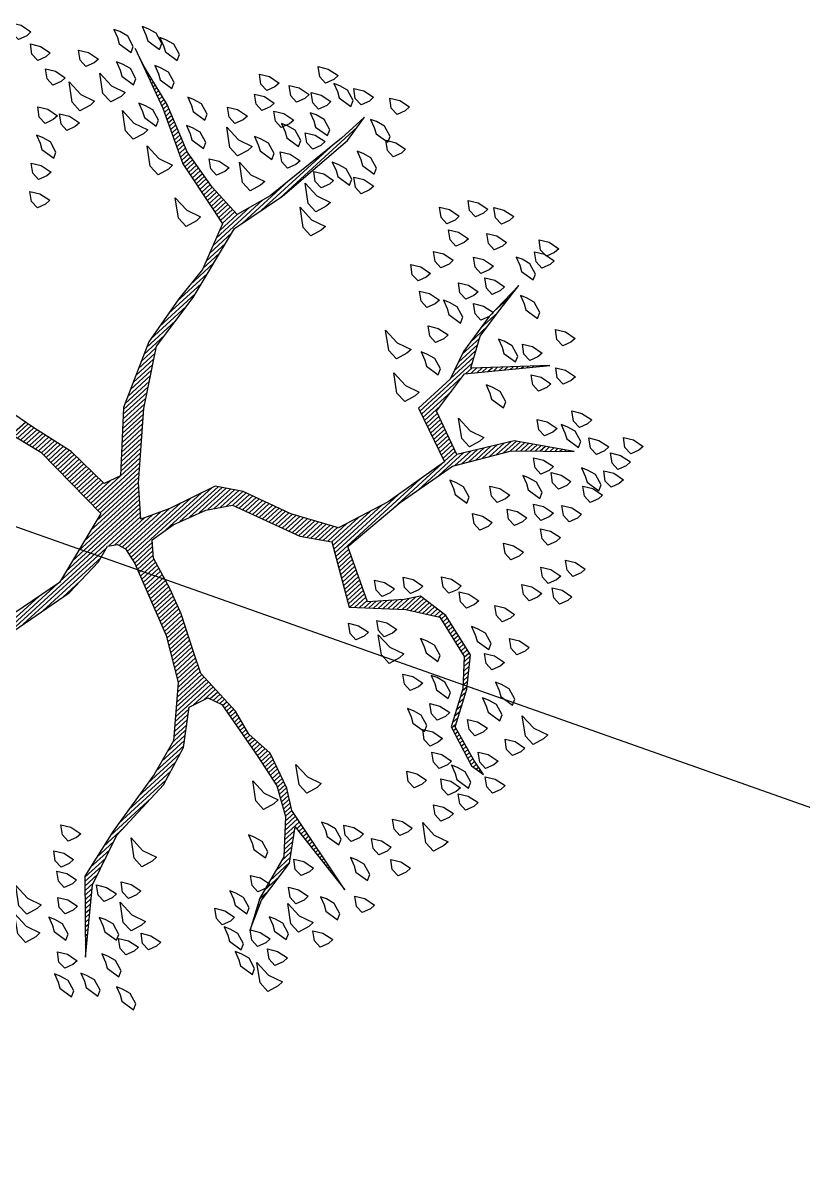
# Model space of a CAD drawing. Header units: metres. Extents: x 2 to 659295185, y -28 to 1124222152.
# Drawn here: x 654931.18 to 654945.86, y 1123193.9 to 1123215.45 of the extents above; entities that cross this region are included whole.
import ezdxf

# ---------------------------------------------------------------- set-up
doc = ezdxf.new("R2010")
doc.units = ezdxf.units.M
doc.header["$MEASUREMENT"] = 0
doc.layers.get('0').update_dxf_attribs({"linetype": 'CONTINUOUS'})
doc.layers.add('Arboles', color=3, linetype='CONTINUOUS')
doc.layers.add('MANZANA', color=30, linetype='CONTINUOUS')

# ---------------------------------------------------------------- blocks, each defined once
blk = doc.blocks.new('*X2402')
at = {"color": 0}
for p, q in [((18.7131, 17.53), (18.7134, 17.53)), ((18.7035, 17.5), (18.7048, 17.5)), ((18.7067, 17.51), (18.7077, 17.51)), ((18.7099, 17.52), (18.7105, 17.52)), ((18.694, 17.47), (18.6971, 17.47)), ((18.6971, 17.48), (18.6991, 17.48)), ((18.7003, 17.49), (18.7019, 17.49)), ((18.6812, 17.43), (18.6891, 17.43)), ((18.6844, 17.44), (18.6911, 17.44)), ((18.6876, 17.45), (18.6931, 17.45)), ((18.6908, 17.46), (18.6951, 17.46)), ((18.6717, 17.4), (18.6831, 17.4)), ((18.6749, 17.41), (18.6851, 17.41)), ((18.6781, 17.42), (18.6871, 17.42)), ((18.659, 17.36), (18.6751, 17.36)), ((18.6621, 17.37), (18.6771, 17.37)), ((18.6653, 17.38), (18.6791, 17.38)), ((18.6685, 17.39), (18.6811, 17.39)), ((18.6471, 17.33), (18.6656, 17.33)), ((18.6513, 17.34), (18.6692, 17.34)), ((18.6555, 17.35), (18.6727, 17.35)), ((18.6345, 17.3), (18.6551, 17.3)), ((18.6387, 17.31), (18.6586, 17.31)), ((18.6429, 17.32), (18.6621, 17.32)), ((18.6176, 17.26), (18.6409, 17.26)), ((18.6218, 17.27), (18.6445, 17.27)), ((18.626, 17.28), (18.648, 17.28)), ((18.6303, 17.29), (18.6515, 17.29)), ((18.605, 17.23), (18.6303, 17.23)), ((18.6092, 17.24), (18.6339, 17.24)), ((18.6134, 17.25), (18.6374, 17.25)), ((18.5884, 17.19), (18.6202, 17.19)), ((18.5924, 17.2), (18.6215, 17.2)), ((18.5966, 17.21), (18.6233, 17.21)), ((18.6008, 17.22), (18.6268, 17.22)), ((18.5837, 17.16), (18.6162, 17.16)), ((18.5853, 17.17), (18.6175, 17.17)), ((18.5868, 17.18), (18.6189, 17.18)), ((18.5774, 17.12), (18.6109, 17.12)), ((18.5789, 17.13), (18.6122, 17.13)), ((18.5805, 17.14), (18.6135, 17.14)), ((18.5821, 17.15), (18.6149, 17.15)), ((18.5726, 17.09), (18.6069, 17.09)), ((18.5742, 17.1), (18.6082, 17.1)), ((18.5758, 17.11), (18.6095, 17.11)), ((18.5679, 17.06), (18.6056, 17.06)), ((18.5695, 17.07), (18.6056, 17.07)), ((18.571, 17.08), (18.6056, 17.08)), ((18.5615, 17.02), (18.6056, 17.02)), ((18.5632, 17.03), (18.6056, 17.03)), ((18.5647, 17.04), (18.6056, 17.04)), ((18.5663, 17.05), (18.6056, 17.05)), ((18.5565, 16.99), (18.6056, 16.99)), ((18.5582, 17), (18.6056, 17)), ((18.5598, 17.01), (18.6056, 17.01)), ((18.4896, 16.95), (18.6918, 16.95)), ((18.5125, 16.96), (18.6485, 16.96)), ((18.5353, 16.97), (18.6056, 16.97)), ((18.5548, 16.98), (18.6056, 16.98)), ((17.6671, 16.94), (17.7227, 16.94)), ((17.67, 16.93), (17.7251, 16.93)), ((17.6729, 16.92), (17.7274, 16.92)), ((18.4211, 16.92), (18.4892, 16.92)), ((18.4439, 16.93), (18.523, 16.93)), ((18.4668, 16.94), (18.5567, 16.94)), ((18.6009, 16.94), (18.7864, 16.94)), ((18.6675, 16.93), (18.9464, 16.93)), ((18.7342, 16.92), (19.0449, 16.92)), ((17.6759, 16.91), (17.7298, 16.91)), ((17.6788, 16.9), (17.7324, 16.9)), ((17.6817, 16.89), (17.7351, 16.89)), ((18.2545, 16.89), (18.388, 16.89)), ((18.2995, 16.9), (18.4217, 16.9)), ((18.3608, 16.91), (18.4555, 16.91)), ((17.6846, 16.88), (17.7378, 16.88)), ((17.6876, 16.87), (17.7404, 16.87)), ((17.6905, 16.86), (17.7431, 16.86)), ((17.6934, 16.85), (17.7458, 16.85)), ((18.1192, 16.85), (18.2036, 16.85)), ((18.1392, 16.86), (18.2561, 16.86)), ((18.1645, 16.87), (18.3086, 16.87)), ((18.2095, 16.88), (18.3542, 16.88)), ((17.6957, 16.84), (17.7484, 16.84)), ((17.6961, 16.83), (17.7511, 16.83)), ((17.6964, 16.82), (17.7538, 16.82)), ((18.0592, 16.82), (18.1324, 16.82)), ((18.0792, 16.83), (18.1463, 16.83)), ((18.0992, 16.84), (18.1601, 16.84)), ((17.6967, 16.81), (17.7564, 16.81)), ((17.6971, 16.8), (17.7591, 16.8)), ((17.6974, 16.79), (17.7618, 16.79)), ((17.6977, 16.78), (17.7639, 16.78)), ((17.9792, 16.78), (18.0771, 16.78)), ((17.9992, 16.79), (18.0909, 16.79)), ((18.0192, 16.8), (18.1047, 16.8)), ((18.0392, 16.81), (18.1186, 16.81)), ((17.6981, 16.77), (17.7645, 16.77)), ((17.6984, 16.76), (17.7651, 16.76)), ((17.6987, 16.75), (17.7657, 16.75)), ((17.9435, 16.75), (18.0355, 16.75)), ((17.9535, 16.76), (18.0494, 16.76)), ((17.9635, 16.77), (18.0632, 16.77)), ((17.6991, 16.74), (17.7664, 16.74)), ((17.6994, 16.73), (17.767, 16.73)), ((17.6997, 16.72), (17.7676, 16.72)), ((17.9135, 16.72), (17.9979, 16.72)), ((17.9235, 16.73), (18.0084, 16.73)), ((17.9335, 16.74), (18.0217, 16.74)), ((17.7001, 16.71), (17.7682, 16.71)), ((17.7004, 16.7), (17.7689, 16.7)), ((17.7007, 16.69), (17.7695, 16.69)), ((17.7011, 16.68), (17.7701, 16.68)), ((17.8735, 16.68), (17.9556, 16.68)), ((17.8835, 16.69), (17.9662, 16.69)), ((17.8935, 16.7), (17.9768, 16.7)), ((17.9035, 16.71), (17.9873, 16.71)), ((17.7014, 16.67), (17.7707, 16.67)), ((17.7017, 16.66), (17.7714, 16.66)), ((17.7021, 16.65), (17.772, 16.65)), ((17.8435, 16.65), (17.924, 16.65)), ((17.8535, 16.66), (17.9345, 16.66)), ((17.8635, 16.67), (17.9451, 16.67)), ((17.7024, 16.64), (17.7924, 16.64)), ((17.7027, 16.63), (17.8224, 16.63)), ((17.7031, 16.62), (17.8923, 16.62)), ((17.7034, 16.61), (17.8818, 16.61)), ((17.8235, 16.63), (17.9029, 16.63)), ((17.8335, 16.64), (17.9134, 16.64)), ((17.6798, 16.58), (17.8501, 16.58)), ((17.7037, 16.6), (17.8712, 16.6)), ((17.7041, 16.59), (17.8606, 16.59)), ((17.5785, 16.55), (17.8258, 16.55)), ((17.6123, 16.56), (17.8338, 16.56)), ((17.646, 16.57), (17.8418, 16.57)), ((17.1697, 16.53), (17.401, 16.53)), ((17.1764, 16.52), (17.469, 16.52)), ((17.2412, 16.51), (17.7938, 16.51)), ((17.4773, 16.52), (17.8018, 16.52)), ((17.511, 16.53), (17.8098, 16.53)), ((17.5448, 16.54), (17.8178, 16.54)), ((17.3112, 16.5), (17.6466, 16.5)), ((17.3812, 16.49), (17.6166, 16.49)), ((17.4512, 16.48), (17.5245, 16.48)), ((17.6564, 16.5), (17.7858, 16.5)), ((17.6714, 16.49), (17.7899, 16.49)), ((17.6804, 16.48), (17.8149, 16.48)), ((17.6837, 16.47), (17.8399, 16.47)), ((17.6839, 16.44), (17.9326, 16.44)), ((17.6855, 16.45), (17.8986, 16.45)), ((17.687, 16.46), (17.8649, 16.46)), ((17.6789, 16.41), (17.7512, 16.41)), ((17.6805, 16.42), (17.7592, 16.42)), ((17.6822, 16.43), (17.9666, 16.43)), ((17.8145, 16.42), (18.0006, 16.42)), ((17.8617, 16.41), (18.0157, 16.41)), ((17.6653, 16.37), (17.7264, 16.37)), ((17.6687, 16.38), (17.7289, 16.38)), ((17.6722, 16.39), (17.7352, 16.39)), ((17.6757, 16.4), (17.7432, 16.4)), ((17.8916, 16.4), (18.0232, 16.4)), ((17.9216, 16.39), (18.0307, 16.39)), ((17.9473, 16.38), (18.0382, 16.38)), ((17.9633, 16.37), (18.0457, 16.37)), ((17.6549, 16.34), (17.7189, 16.34)), ((17.6584, 16.35), (17.7214, 16.35)), ((17.6618, 16.36), (17.7239, 16.36)), ((17.9793, 16.36), (18.0532, 16.36)), ((17.9953, 16.35), (18.0607, 16.35)), ((18.0106, 16.34), (18.0651, 16.34)), ((17.6445, 16.31), (17.7114, 16.31)), ((17.648, 16.32), (17.7139, 16.32)), ((17.6514, 16.33), (17.7164, 16.33)), ((18.0147, 16.33), (18.0692, 16.33)), ((18.0189, 16.32), (18.0733, 16.32)), ((18.0231, 16.31), (18.0774, 16.31)), ((17.6307, 16.27), (17.7005, 16.27)), ((17.6341, 16.28), (17.7038, 16.28)), ((17.6376, 16.29), (17.7064, 16.29)), ((17.6411, 16.3), (17.7089, 16.3)), ((18.0272, 16.3), (18.0816, 16.3)), ((18.0314, 16.29), (18.0857, 16.29)), ((18.0356, 16.28), (18.0898, 16.28)), ((18.0397, 16.27), (18.0939, 16.27)), ((17.6203, 16.24), (17.6905, 16.24)), ((17.6237, 16.25), (17.6938, 16.25)), ((17.6272, 16.26), (17.6971, 16.26)), ((18.0439, 16.26), (18.098, 16.26)), ((18.0481, 16.25), (18.1021, 16.25)), ((18.0522, 16.24), (18.1063, 16.24)), ((18.9759, 16.24), (19.0395, 16.24)), ((17.6064, 16.2), (17.6766, 16.2)), ((17.6099, 16.21), (17.6805, 16.21)), ((17.6134, 16.22), (17.6838, 16.22)), ((17.6168, 16.23), (17.6871, 16.23)), ((18.0564, 16.23), (18.1104, 16.23)), ((18.0606, 16.22), (18.1145, 16.22)), ((18.0647, 16.21), (18.1186, 16.21)), ((18.0689, 16.2), (18.1236, 16.2)), ((18.7941, 16.2), (18.873, 16.2)), ((18.8191, 16.21), (18.8896, 16.21)), ((18.8615, 16.22), (18.9295, 16.22)), ((18.9115, 16.23), (18.9795, 16.23)), ((17.5928, 16.17), (17.6627, 16.17)), ((17.5981, 16.18), (17.6673, 16.18)), ((17.603, 16.19), (17.6719, 16.19)), ((18.0731, 16.19), (18.1296, 16.19)), ((18.0772, 16.18), (18.1356, 16.18)), ((18.0814, 16.17), (18.1416, 16.17)), ((18.6114, 16.17), (18.823, 16.17)), ((18.7441, 16.18), (18.8396, 16.18)), ((18.7691, 16.19), (18.8563, 16.19)), ((17.5768, 16.14), (17.6489, 16.14)), ((17.5821, 16.15), (17.6535, 16.15)), ((17.5874, 16.16), (17.6581, 16.16)), ((18.0856, 16.16), (18.1476, 16.16)), ((18.0897, 16.15), (18.1536, 16.15)), ((18.0939, 16.14), (18.1596, 16.14)), ((18.6024, 16.14), (18.6667, 16.14)), ((18.6054, 16.15), (18.7201, 16.15)), ((18.6084, 16.16), (18.7734, 16.16)), ((18.7869, 16.16), (18.812, 16.16)), ((18.8002, 16.15), (18.8237, 16.15)), ((18.8135, 16.14), (18.8354, 16.14)), ((17.5554, 16.1), (17.6304, 16.1)), ((17.5608, 16.11), (17.635, 16.11)), ((17.5661, 16.12), (17.6396, 16.12)), ((17.5714, 16.13), (17.6443, 16.13)), ((18.1004, 16.13), (18.1656, 16.13)), ((18.1082, 16.12), (18.1716, 16.12)), ((18.116, 16.11), (18.1776, 16.11)), ((18.1237, 16.1), (18.1836, 16.1)), ((18.5904, 16.1), (18.6367, 16.1)), ((18.5934, 16.11), (18.6398, 16.11)), ((18.5964, 16.12), (18.6429, 16.12)), ((18.5994, 16.13), (18.6461, 16.13)), ((18.8269, 16.13), (18.847, 16.13)), ((18.8402, 16.12), (18.8587, 16.12)), ((18.8535, 16.11), (18.8704, 16.11)), ((18.8669, 16.1), (18.882, 16.1)), ((17.5394, 16.07), (17.6174, 16.07)), ((17.5448, 16.08), (17.6216, 16.08)), ((17.5501, 16.09), (17.6259, 16.09)), ((18.1315, 16.09), (18.1896, 16.09)), ((18.1393, 16.08), (18.1956, 16.08)), ((18.1471, 16.07), (18.2239, 16.07)), ((18.5814, 16.07), (18.6273, 16.07)), ((18.5844, 16.08), (18.6304, 16.08)), ((18.5874, 16.09), (18.6336, 16.09)), ((18.8802, 16.09), (18.8937, 16.09)), ((18.8935, 16.08), (18.9054, 16.08)), ((18.9069, 16.07), (18.917, 16.07)), ((17.502, 16.03), (17.6021, 16.03)), ((17.5127, 16.04), (17.6045, 16.04)), ((17.5234, 16.05), (17.6088, 16.05)), ((17.5341, 16.06), (17.6131, 16.06)), ((18.1392, 16.03), (18.3946, 16.03)), ((18.1444, 16.04), (18.3379, 16.04)), ((18.1497, 16.05), (18.2999, 16.05)), ((18.1549, 16.06), (18.2619, 16.06)), ((18.5694, 16.03), (18.6148, 16.03)), ((18.5724, 16.04), (18.6179, 16.04)), ((18.5754, 16.05), (18.6211, 16.05)), ((18.5784, 16.06), (18.6242, 16.06)), ((18.9202, 16.06), (18.9287, 16.06)), ((18.9335, 16.05), (18.9404, 16.05)), ((18.9469, 16.04), (18.952, 16.04)), ((18.9602, 16.03), (18.9637, 16.03)), ((17.4698, 16), (17.6021, 16)), ((17.4806, 16.01), (17.6021, 16.01)), ((17.4913, 16.02), (17.6021, 16.02)), ((18.1235, 16), (18.173, 16)), ((18.1287, 16.01), (18.1773, 16.01)), ((18.1339, 16.02), (18.4746, 16.02)), ((18.3591, 16.01), (18.5546, 16.01)), ((18.4501, 16), (18.6064, 16)), ((18.5634, 16.01), (18.6086, 16.01)), ((18.5664, 16.02), (18.6117, 16.02)), ((18.9735, 16.02), (18.9754, 16.02)), ((18.9869, 16.01), (18.987, 16.01)), ((17.4377, 15.97), (17.4922, 15.97)), ((17.4484, 15.98), (17.5044, 15.98)), ((17.4591, 15.99), (17.6021, 15.99)), ((17.5206, 15.98), (17.6021, 15.98)), ((17.5556, 15.97), (17.6021, 15.97)), ((18.1077, 15.97), (18.1604, 15.97)), ((18.113, 15.98), (18.1646, 15.98)), ((18.1182, 15.99), (18.1688, 15.99)), ((18.5234, 15.99), (18.6244, 15.99)), ((18.5781, 15.98), (18.6424, 15.98)), ((18.5971, 15.97), (18.6604, 15.97)), ((17.3711, 15.93), (17.4433, 15.93)), ((17.4036, 15.94), (17.4555, 15.94)), ((17.4163, 15.95), (17.4677, 15.95)), ((17.427, 15.96), (17.4799, 15.96)), ((17.5707, 15.96), (17.6021, 15.96)), ((17.5747, 15.95), (17.6021, 15.95)), ((17.5787, 15.94), (17.6021, 15.94)), ((17.5827, 15.93), (17.6021, 15.93)), ((18.0868, 15.93), (18.1436, 15.93)), ((18.092, 15.94), (18.1478, 15.94)), ((18.0973, 15.95), (18.152, 15.95)), ((18.1025, 15.96), (18.1562, 15.96)), ((18.6161, 15.96), (18.6784, 15.96)), ((18.6351, 15.95), (18.6964, 15.95)), ((18.6541, 15.94), (18.7144, 15.94)), ((18.6731, 15.93), (18.7324, 15.93)), ((17.2629, 15.9), (17.3957, 15.9)), ((17.3061, 15.91), (17.4188, 15.91)), ((17.3386, 15.92), (17.431, 15.92)), ((17.5819, 15.9), (17.6021, 15.9)), ((17.5832, 15.91), (17.6021, 15.91)), ((17.5846, 15.92), (17.6021, 15.92)), ((18.0711, 15.9), (18.1309, 15.9)), ((18.0763, 15.91), (18.1351, 15.91)), ((18.0816, 15.92), (18.1394, 15.92)), ((18.6921, 15.92), (18.7504, 15.92)), ((18.7111, 15.91), (18.7628, 15.91)), ((18.7301, 15.9), (18.7704, 15.9)), ((17.0761, 15.86), (17.2435, 15.86)), ((17.1189, 15.87), (17.3117, 15.87)), ((17.1669, 15.88), (17.3397, 15.88)), ((17.2149, 15.89), (17.3677, 15.89)), ((17.5764, 15.86), (17.5974, 15.86)), ((17.5778, 15.87), (17.5996, 15.87)), ((17.5791, 15.88), (17.6018, 15.88)), ((17.5805, 15.89), (17.6021, 15.89)), ((18.0627, 15.88), (18.1225, 15.88)), ((18.0658, 15.89), (18.1267, 15.89)), ((18.0727, 15.87), (18.1183, 15.87)), ((18.0827, 15.86), (18.1141, 15.86)), ((18.7421, 15.89), (18.7781, 15.89)), ((18.7528, 15.88), (18.7857, 15.88)), ((18.7634, 15.87), (18.7934, 15.87)), ((18.7741, 15.86), (18.801, 15.86)), ((16.9681, 15.83), (17.0472, 15.83)), ((17.0041, 15.84), (17.0729, 15.84)), ((17.0401, 15.85), (17.1235, 15.85)), ((17.5723, 15.83), (17.5907, 15.83)), ((17.5737, 15.84), (17.5929, 15.84)), ((17.575, 15.85), (17.5951, 15.85)), ((18.0927, 15.85), (18.1197, 15.85)), ((18.1027, 15.84), (18.1322, 15.84)), ((18.1127, 15.83), (18.1447, 15.83)), ((18.7848, 15.85), (18.8087, 15.85)), ((18.7954, 15.84), (18.8163, 15.84)), ((18.8061, 15.83), (18.824, 15.83)), ((16.91, 15.79), (16.9444, 15.79)), ((16.919, 15.8), (16.9701, 15.8)), ((16.9281, 15.81), (16.9958, 15.81)), ((16.9371, 15.82), (17.0215, 15.82)), ((17.5669, 15.79), (17.5866, 15.79)), ((17.5682, 15.8), (17.5856, 15.8)), ((17.5696, 15.81), (17.5863, 15.81)), ((17.5709, 15.82), (17.5885, 15.82)), ((18.1227, 15.82), (18.1572, 15.82)), ((18.1327, 15.81), (18.1697, 15.81)), ((18.1427, 15.8), (18.1822, 15.8)), ((18.1527, 15.79), (18.1947, 15.79)), ((18.8168, 15.82), (18.8316, 15.82)), ((18.8274, 15.81), (18.8393, 15.81)), ((18.8381, 15.8), (18.8469, 15.8)), ((18.8488, 15.79), (18.8545, 15.79)), ((16.8829, 15.76), (16.9077, 15.76)), ((16.8919, 15.77), (16.9189, 15.77)), ((16.9009, 15.78), (16.9301, 15.78)), ((17.5628, 15.76), (17.5896, 15.76)), ((17.5641, 15.77), (17.5886, 15.77)), ((17.5655, 15.78), (17.5876, 15.78)), ((18.1627, 15.78), (18.2105, 15.78)), ((18.1727, 15.77), (18.2271, 15.77)), ((18.182, 15.76), (18.2403, 15.76)), ((18.8594, 15.78), (18.8622, 15.78)), ((16.8557, 15.73), (16.8742, 15.73)), ((16.8648, 15.74), (16.8853, 15.74)), ((16.8738, 15.75), (16.8965, 15.75)), ((17.5585, 15.73), (17.5926, 15.73)), ((17.56, 15.74), (17.5916, 15.74)), ((17.5614, 15.75), (17.5906, 15.75)), ((18.189, 15.75), (18.2422, 15.75)), ((18.196, 15.74), (18.244, 15.74)), ((18.203, 15.73), (18.2458, 15.73)), ((16.8195, 15.69), (16.8295, 15.69)), ((16.8286, 15.7), (16.8406, 15.7)), ((16.8376, 15.71), (16.8518, 15.71)), ((16.8467, 15.72), (16.863, 15.72)), ((17.5518, 15.69), (17.5844, 15.69)), ((17.5535, 15.7), (17.5875, 15.7)), ((17.5551, 15.71), (17.5906, 15.71)), ((17.5568, 15.72), (17.5936, 15.72)), ((18.21, 15.72), (18.2476, 15.72)), ((18.217, 15.71), (18.2494, 15.71)), ((18.224, 15.7), (18.2512, 15.7)), ((18.231, 15.69), (18.2531, 15.69)), ((16.7924, 15.66), (16.7959, 15.66)), ((16.8014, 15.67), (16.8071, 15.67)), ((16.8105, 15.68), (16.8183, 15.68)), ((17.5468, 15.66), (17.5752, 15.66)), ((17.5485, 15.67), (17.5783, 15.67)), ((17.5501, 15.68), (17.5814, 15.68)), ((18.2367, 15.66), (18.2553, 15.66)), ((18.238, 15.68), (18.2549, 15.68)), ((18.2385, 15.67), (18.2567, 15.67)), ((16.7833, 15.65), (16.7848, 15.65)), ((17.5352, 15.62), (17.5629, 15.62)), ((17.5402, 15.63), (17.566, 15.63)), ((17.5435, 15.64), (17.5691, 15.64)), ((17.5451, 15.65), (17.5721, 15.65)), ((18.2292, 15.62), (18.2478, 15.62)), ((18.231, 15.63), (18.2497, 15.63)), ((18.2329, 15.64), (18.2515, 15.64)), ((18.2348, 15.65), (18.2534, 15.65)), ((17.5202, 15.59), (17.5486, 15.59)), ((17.5252, 15.6), (17.5543, 15.6)), ((17.5302, 15.61), (17.5598, 15.61)), ((18.2235, 15.59), (18.2422, 15.59)), ((18.2254, 15.6), (18.244, 15.6)), ((18.2273, 15.61), (18.2459, 15.61)), ((17.5052, 15.56), (17.5315, 15.56)), ((17.5102, 15.57), (17.5372, 15.57)), ((17.5152, 15.58), (17.5429, 15.58)), ((18.2179, 15.56), (18.2365, 15.56)), ((18.2198, 15.57), (18.2384, 15.57)), ((18.2217, 15.58), (18.2403, 15.58)), ((17.4703, 15.52), (17.5211, 15.52)), ((17.4803, 15.53), (17.5226, 15.53)), ((17.4903, 15.54), (17.5241, 15.54)), ((17.5002, 15.55), (17.5257, 15.55)), ((18.1932, 15.52), (18.2171, 15.52)), ((18.2032, 15.53), (18.2284, 15.53)), ((18.2132, 15.54), (18.2328, 15.54)), ((18.216, 15.55), (18.2347, 15.55)), ((17.4403, 15.49), (17.4786, 15.49)), ((17.4503, 15.5), (17.4911, 15.5)), ((17.4603, 15.51), (17.5196, 15.51)), ((17.4988, 15.49), (17.5165, 15.49)), ((17.4996, 15.5), (17.5181, 15.5)), ((18.1632, 15.49), (18.1834, 15.49)), ((18.1732, 15.5), (18.1946, 15.5)), ((18.1832, 15.51), (18.2059, 15.51)), ((17.368, 15.45), (17.4286, 15.45)), ((17.4, 15.46), (17.4411, 15.46)), ((17.4203, 15.47), (17.4536, 15.47)), ((17.4303, 15.48), (17.4661, 15.48)), ((17.496, 15.45), (17.5105, 15.45)), ((17.4967, 15.46), (17.512, 15.46)), ((17.4974, 15.47), (17.5135, 15.47)), ((17.4981, 15.48), (17.515, 15.48)), ((18.1066, 15.45), (18.1297, 15.45)), ((18.1238, 15.46), (18.1468, 15.46)), ((18.1409, 15.47), (18.1609, 15.47)), ((18.1532, 15.48), (18.1721, 15.48)), ((17.2754, 15.42), (17.3128, 15.42)), ((17.304, 15.43), (17.3661, 15.43)), ((17.336, 15.44), (17.4161, 15.44)), ((17.4938, 15.42), (17.5059, 15.42)), ((17.4946, 15.43), (17.5074, 15.43)), ((17.4953, 15.44), (17.509, 15.44)), ((18.0552, 15.42), (18.0783, 15.42)), ((18.0723, 15.43), (18.0954, 15.43)), ((18.0895, 15.44), (18.1126, 15.44)), ((17.2254, 15.39), (17.2317, 15.39)), ((17.242, 15.4), (17.2517, 15.4)), ((17.2587, 15.41), (17.2717, 15.41)), ((17.4917, 15.39), (17.5014, 15.39)), ((17.4924, 15.4), (17.5029, 15.4)), ((17.4931, 15.41), (17.5044, 15.41)), ((18.038, 15.39), (18.0493, 15.39)), ((18.0407, 15.4), (18.0516, 15.4)), ((18.0433, 15.41), (18.0611, 15.41)), ((17.2087, 15.38), (17.2117, 15.38)), ((17.4888, 15.35), (17.4953, 15.35)), ((17.4896, 15.36), (17.4968, 15.36)), ((17.4903, 15.37), (17.4984, 15.37)), ((17.491, 15.38), (17.4999, 15.38)), ((18.0273, 15.35), (18.0401, 15.35)), ((18.03, 15.36), (18.0424, 15.36)), ((18.0327, 15.37), (18.0447, 15.37)), ((18.0353, 15.38), (18.047, 15.38)), ((17.4867, 15.32), (17.4908, 15.32)), ((17.4874, 15.33), (17.4923, 15.33)), ((17.4881, 15.34), (17.4938, 15.34)), ((18.0193, 15.32), (18.0332, 15.32)), ((18.022, 15.33), (18.0355, 15.33)), ((18.0247, 15.34), (18.0378, 15.34)), ((17.4838, 15.28), (17.4847, 15.28)), ((17.4846, 15.29), (17.4862, 15.29)), ((17.4853, 15.3), (17.4877, 15.3)), ((17.486, 15.31), (17.4893, 15.31)), ((18.0113, 15.29), (18.0265, 15.29)), ((18.0115, 15.28), (18.0249, 15.28)), ((18.014, 15.3), (18.0286, 15.3)), ((18.0167, 15.31), (18.0309, 15.31)), ((17.4831, 15.27), (17.4832, 15.27)), ((18.0135, 15.27), (18.0232, 15.27)), ((18.0155, 15.26), (18.0215, 15.26)), ((18.0175, 15.25), (18.0199, 15.25))]:
    blk.add_line(p, q, dxfattribs=at)
blk = doc.blocks.new('ARBUSTO6')
at = {"layer": 'Arboles', "color": 7}
for points in [[(-0.1493, 0.6841), (-0.0473, 0.3354), (-0.0388, 0.0803), (-0.2684, 0.0122), (-0.5575, 0.0548)], [(-0.566, 0.0122), (-0.2684, -0.0303), (-0.1408, -0.0218), (-0.0898, -0.0048), (-0.0643, -0.0218), (-0.0558, -0.0473), (-0.0643, -0.0983), (-0.1408, -0.3194), (-0.2089, -0.447), (-0.3364, -0.566), (-0.447, -0.6001), (-0.6511, -0.6426), (-0.8041, -0.6851), (-0.9657, -0.8637), (-0.8041, -0.7191), (-0.6511, -0.6596), (-0.447, -0.6426), (-0.3279, -0.6001), (-0.2344, -0.5235), (-0.1748, -0.5405), (-0.1578, -0.583), (-0.1833, -0.7701), (-0.2004, -0.8722), (-0.2429, -0.9572), (-0.3279, -1.0423), (-0.464, -1.0848), (-0.549, -1.1358), (-0.464, -1.0933), (-0.3279, -1.0678), (-0.2429, -0.9997), (-0.2599, -1.2379), (-0.2174, -0.9572), (-0.1833, -0.8977), (-0.1493, -0.7871), (-0.1578, -0.7021), (-0.1408, -0.6256), (-0.1408, -0.5405), (-0.1408, -0.4725), (-0.1153, -0.413), (-0.0643, -0.3024), (-0.0388, -0.2259), (-0.0133, -0.1238), (0.0207, -0.0813), (0.0973, -0.0898), (0.1993, -0.1238), (0.2674, -0.1663), (0.3524, -0.3704), (0.4119, -0.447), (0.3184, -0.6256), (0.4374, -0.7446), (0.497, -0.8297), (0.4715, -0.9657), (0.4034, -1.0338), (0.3014, -1.0933), (0.2674, -1.2209), (0.2759, -1.2634), (0.2844, -1.2123), (0.3099, -1.1018), (0.4119, -1.0423), (0.4885, -0.9742), (0.514, -0.8382), (0.497, -0.7446), (0.4544, -0.7191), (0.3694, -0.6511), (0.4374, -0.4895), (0.6415, -0.498), (0.8286, -0.5235), (0.9902, -0.6086), (1.1263, -0.7361), (1.0157, -0.5915), (0.8626, -0.5065), (0.9052, -0.3704), (1.0412, -0.3449), (1.2453, -0.498), (1.0667, -0.3449), (1.1518, -0.2939), (1.2368, -0.2769), (1.3389, -0.2599), (1.2113, -0.2684), (1.0837, -0.2939), (0.9987, -0.3279), (0.8711, -0.3279), (0.8201, -0.498), (0.616, -0.4725), (0.4544, -0.43), (0.3779, -0.3024), (0.3184, -0.1578), (0.2674, -0.0898), (0.1228, -0.0473), (0.0378, -0.0133), (0.1058, 0.0718), (0.2674, 0.2248), (0.4204, 0.3354), (0.599, 0.3694), (0.8286, 0.4374), (0.9987, 0.4119), (1.2538, 0.4034), (1.3389, 0.4204), (1.2453, 0.4204), (0.9732, 0.4374), (0.8626, 0.463), (0.8626, 0.5735), (0.8796, 0.7011), (0.9307, 0.8456), (0.9562, 0.9732), (0.9732, 1.0327), (0.9137, 0.8456), (0.8456, 0.6841), (0.8201, 0.5225), (0.8116, 0.4715), (0.6755, 0.4119), (0.565, 0.3949), (0.4119, 0.3609), (0.2248, 0.2674), (0.0803, 0.1228), (0.0293, 0.1398), (0.0207, 0.2759), (-0.0133, 0.4034), (-0.0473, 0.548)]]:
    blk.add_lwpolyline(points, dxfattribs=at)
at = {"layer": 'Arboles'}
for points in [[(0.7606, 1.2793), (0.7351, 1.2879), (0.7351, 1.3134), (0.7521, 1.3389), (0.7691, 1.3134), (0.7776, 1.2793)], [(0.7606, 1.1943), (0.7351, 1.2028), (0.7351, 1.2283), (0.7521, 1.2538), (0.7691, 1.2283), (0.7776, 1.1943)], [(0.7436, 1.1093), (0.7181, 1.1178), (0.7181, 1.1433), (0.7351, 1.1688), (0.7521, 1.1433), (0.7606, 1.1093)], [(0.8541, 1.0838), (0.8286, 1.0923), (0.8286, 1.1178), (0.8456, 1.1433), (0.8626, 1.1178), (0.8711, 1.0838)], [(0.65, 1.0412), (0.6245, 1.0497), (0.6245, 1.0753), (0.6415, 1.1008), (0.6585, 1.0753), (0.667, 1.0412)], [(0.7606, 0.9987), (0.7266, 1.0072), (0.7266, 1.0412), (0.7606, 1.0923), (0.7606, 1.0412), (0.7776, 0.9987)], [(0.9562, 1.0923), (0.9477, 1.0753), (0.9562, 1.0327), (0.9732, 1.0412), (0.9817, 1.0753), (0.9732, 1.1008), (0.9647, 1.1178)], [(1.0242, 1.0412), (1.0157, 1.0242), (1.0242, 0.9817), (1.0412, 0.9902), (1.0497, 1.0242), (1.0412, 1.0497), (1.0327, 1.0667)], [(0.5735, 1.0157), (0.565, 0.9987), (0.5735, 0.9562), (0.5905, 0.9647), (0.599, 0.9987), (0.5905, 1.0242), (0.582, 1.0412)], [(0.6841, 0.9817), (0.6585, 0.9902), (0.6585, 1.0157), (0.6755, 1.0412), (0.6926, 1.0157), (0.7011, 0.9817)], [(0.8456, 0.9562), (0.8116, 0.9647), (0.8116, 0.9987), (0.8456, 1.0497), (0.8456, 0.9987), (0.8626, 0.9562)], [(0.8967, 1.0157), (0.8881, 0.9987), (0.8967, 0.9562), (0.9137, 0.9647), (0.9222, 0.9987), (0.9137, 1.0242), (0.9052, 1.0412)], [(0.5225, 0.9307), (0.497, 0.9392), (0.497, 0.9647), (0.514, 0.9902), (0.531, 0.9647), (0.5395, 0.9307)], [(1.0412, 0.9817), (1.0327, 0.9647), (1.0412, 0.9222), (1.0582, 0.9307), (1.0667, 0.9647), (1.0582, 0.9902), (1.0497, 1.0072)], [(0.9732, 0.9307), (0.9647, 0.9137), (0.9732, 0.8712), (0.9902, 0.8797), (0.9987, 0.9137), (0.9902, 0.9392), (0.9817, 0.9562)], [(0.463, 0.8712), (0.4374, 0.8797), (0.4374, 0.9052), (0.4544, 0.9307), (0.4715, 0.9052), (0.48, 0.8712)], [(0.8201, 0.8286), (0.7861, 0.8371), (0.7861, 0.8712), (0.8201, 0.9222), (0.8201, 0.8712), (0.8371, 0.8286)], [(0.8626, 0.8797), (0.8541, 0.8626), (0.8626, 0.8201), (0.8796, 0.8286), (0.8881, 0.8626), (0.8796, 0.8882), (0.8711, 0.9052)], [(0.9817, 0.7946), (0.9732, 0.7776), (0.9817, 0.7351), (0.9987, 0.7436), (1.0072, 0.7776), (0.9987, 0.8031), (0.9902, 0.8201)], [(0.8031, 0.7011), (0.7691, 0.7096), (0.7691, 0.7436), (0.8031, 0.7946), (0.8031, 0.7436), (0.8201, 0.7011)], [(0.9222, 0.7351), (0.9137, 0.7181), (0.9222, 0.6756), (0.9392, 0.6841), (0.9477, 0.7181), (0.9392, 0.7436), (0.9307, 0.7606)], [(1.0667, 0.6586), (1.0412, 0.6671), (1.0412, 0.6926), (1.0582, 0.7181), (1.0752, 0.6926), (1.0837, 0.6586)], [(1.2028, 0.6671), (1.1773, 0.6756), (1.1773, 0.7011), (1.1943, 0.7266), (1.2113, 0.7011), (1.2198, 0.6671)], [(1.1518, 0.633), (1.1263, 0.6415), (1.1263, 0.6671), (1.1433, 0.6926), (1.1603, 0.6671), (1.1688, 0.633)], [(1.0157, 0.582), (0.9817, 0.5905), (0.9817, 0.6245), (1.0157, 0.6756), (1.0157, 0.6245), (1.0327, 0.582)], [(0.7606, 0.531), (0.7266, 0.5395), (0.7266, 0.5735), (0.7606, 0.6245), (0.7606, 0.5735), (0.7776, 0.531)], [(0.9222, 0.582), (0.8967, 0.5905), (0.8967, 0.616), (0.9137, 0.6415), (0.9307, 0.616), (0.9392, 0.582)], [(1.1603, 0.5565), (1.1348, 0.565), (1.1348, 0.5905), (1.1518, 0.616), (1.1688, 0.5905), (1.1773, 0.5565)], [(1.2453, 0.582), (1.2198, 0.5905), (1.2198, 0.616), (1.2368, 0.6415), (1.2538, 0.616), (1.2623, 0.582)], [(1.3474, 0.565), (1.3218, 0.5735), (1.3218, 0.599), (1.3389, 0.6245), (1.3559, 0.599), (1.3644, 0.565)], [(1.0497, 0.5735), (1.0412, 0.5565), (1.0497, 0.514), (1.0667, 0.5225), (1.0752, 0.5565), (1.0667, 0.582), (1.0582, 0.599)], [(1.2793, 0.5225), (1.2538, 0.531), (1.2538, 0.5565), (1.2708, 0.582), (1.2878, 0.5565), (1.2963, 0.5225)], [(0.9732, 0.48), (0.9392, 0.4885), (0.9392, 0.5225), (0.9732, 0.5735), (0.9732, 0.5225), (0.9902, 0.48)], [(1.1348, 0.548), (1.1263, 0.531), (1.1348, 0.4885), (1.1518, 0.497), (1.1603, 0.531), (1.1518, 0.5565), (1.1433, 0.5735)], [(1.3304, 0.531), (1.3218, 0.514), (1.3304, 0.4715), (1.3474, 0.48), (1.3559, 0.514), (1.3474, 0.5395), (1.3389, 0.5565)], [(1.0922, 0.4545), (1.0667, 0.463), (1.0667, 0.4885), (1.0837, 0.514), (1.1007, 0.4885), (1.1092, 0.4545)], [(1.2198, 0.514), (1.2113, 0.497), (1.2198, 0.4545), (1.2368, 0.463), (1.2453, 0.497), (1.2368, 0.5225), (1.2283, 0.5395)], [(1.1858, 0.4459), (1.1603, 0.4545), (1.1603, 0.48), (1.1773, 0.5055), (1.1943, 0.48), (1.2028, 0.4459)], [(1.3814, 0.4459), (1.3559, 0.4545), (1.3559, 0.48), (1.3729, 0.5055), (1.3899, 0.48), (1.3984, 0.4459)], [(1.4409, 0.3524), (1.4154, 0.3609), (1.4154, 0.3864), (1.4324, 0.4119), (1.4494, 0.3864), (1.4579, 0.3524)], [(1.0752, 0.3014), (1.0412, 0.3099), (1.0412, 0.3439), (1.0752, 0.3949), (1.0752, 0.3439), (1.0922, 0.3014)], [(1.1263, 0.3439), (1.1007, 0.3524), (1.1007, 0.3779), (1.1178, 0.4034), (1.1348, 0.3779), (1.1433, 0.3439)], [(1.1688, 0.3609), (1.1603, 0.3439), (1.1688, 0.3014), (1.1858, 0.3099), (1.1943, 0.3439), (1.1858, 0.3694), (1.1773, 0.3864)], [(1.3389, 0.3779), (1.3304, 0.3609), (1.3389, 0.3184), (1.3559, 0.3269), (1.3644, 0.3609), (1.3559, 0.3864), (1.3474, 0.4034)], [(1.0157, 0.2589), (0.9817, 0.2674), (0.9817, 0.3014), (1.0157, 0.3524), (1.0157, 0.3014), (1.0327, 0.2589)], [(1.2453, 0.3354), (1.2368, 0.3184), (1.2453, 0.2759), (1.2623, 0.2844), (1.2708, 0.3184), (1.2623, 0.3439), (1.2538, 0.3609)], [(1.2028, 0.2504), (1.1773, 0.2589), (1.1773, 0.2844), (1.1943, 0.3099), (1.2113, 0.2844), (1.2198, 0.2504)], [(1.3474, 0.2674), (1.3218, 0.2759), (1.3218, 0.3014), (1.3389, 0.3269), (1.3559, 0.3014), (1.3644, 0.2674)], [(1.3304, 0.0122), (1.3048, 0.0207), (1.3048, 0.0463), (1.3218, 0.0718), (1.3389, 0.0463), (1.3474, 0.0122)], [(1.1518, -0.0558), (1.1263, -0.0473), (1.1263, -0.0218), (1.1433, 0.0037), (1.1603, -0.0218), (1.1688, -0.0558)], [(1.3048, -0.0558), (1.2793, -0.0473), (1.2793, -0.0218), (1.2963, 0.0037), (1.3133, -0.0218), (1.3218, -0.0558)], [(1.4069, -0.0303), (1.3814, -0.0218), (1.3814, 0.0037), (1.3984, 0.0292), (1.4154, 0.0037), (1.4239, -0.0303)], [(1.2283, -0.0728), (1.2028, -0.0643), (1.2028, -0.0388), (1.2198, -0.0133), (1.2368, -0.0388), (1.2453, -0.0728)], [(1.4494, -0.0983), (1.4239, -0.0898), (1.4239, -0.0643), (1.4409, -0.0388), (1.4579, -0.0643), (1.4664, -0.0983)], [(0.9562, -0.1834), (0.9222, -0.1748), (0.9222, -0.1408), (0.9562, -0.0898), (0.9562, -0.1408), (0.9732, -0.1834)], [(1.1178, -0.1323), (1.0922, -0.1238), (1.0922, -0.0983), (1.1092, -0.0728), (1.1263, -0.0983), (1.1348, -0.1323)], [(1.3814, -0.1408), (1.3559, -0.1323), (1.3559, -0.1068), (1.3729, -0.0813), (1.3899, -0.1068), (1.3984, -0.1408)], [(1.2198, -0.1919), (1.1943, -0.1834), (1.1943, -0.1578), (1.2113, -0.1323), (1.2283, -0.1578), (1.2368, -0.1919)], [(1.3048, -0.1663), (1.2793, -0.1578), (1.2793, -0.1323), (1.2963, -0.1068), (1.3133, -0.1323), (1.3218, -0.1663)], [(1.0667, -0.2259), (1.0412, -0.2174), (1.0412, -0.1919), (1.0582, -0.1663), (1.0752, -0.1919), (1.0837, -0.2259)], [(1.1348, -0.1663), (1.1263, -0.1834), (1.1348, -0.2259), (1.1518, -0.2174), (1.1603, -0.1834), (1.1518, -0.1578), (1.1433, -0.1408)], [(0.8881, -0.2939), (0.8541, -0.2854), (0.8541, -0.2514), (0.8881, -0.2004), (0.8881, -0.2514), (0.9052, -0.2939)], [(1.2878, -0.2344), (1.2623, -0.2259), (1.2623, -0.2004), (1.2793, -0.1748), (1.2963, -0.2004), (1.3048, -0.2344)], [(1.3814, -0.2174), (1.3729, -0.2344), (1.3814, -0.2769), (1.3984, -0.2684), (1.4069, -0.2344), (1.3984, -0.2089), (1.3899, -0.1919)], [(1.4834, -0.2599), (1.4579, -0.2514), (1.4579, -0.2259), (1.4749, -0.2004), (1.4919, -0.2259), (1.5004, -0.2599)], [(0.9817, -0.2344), (0.9732, -0.2514), (0.9817, -0.2939), (0.9987, -0.2854), (1.0072, -0.2514), (0.9987, -0.2259), (0.9902, -0.2089)], [(1.2113, -0.2684), (1.1858, -0.2599), (1.1858, -0.2344), (1.2028, -0.2089), (1.2198, -0.2344), (1.2283, -0.2684)], [(1.4494, -0.2769), (1.4239, -0.2684), (1.4239, -0.2429), (1.4409, -0.2174), (1.4579, -0.2429), (1.4664, -0.2769)], [(1.3133, -0.3109), (1.3048, -0.3279), (1.3133, -0.3704), (1.3304, -0.3619), (1.3389, -0.3279), (1.3304, -0.3024), (1.3218, -0.2854)], [(1.1773, -0.3619), (1.1688, -0.3789), (1.1773, -0.4215), (1.1943, -0.413), (1.2028, -0.3789), (1.1943, -0.3534), (1.1858, -0.3364)], [(1.2368, -0.4555), (1.2113, -0.447), (1.2113, -0.4215), (1.2283, -0.396), (1.2453, -0.4215), (1.2538, -0.4555)], [(0.9392, -0.5235), (0.9052, -0.515), (0.9052, -0.481), (0.9392, -0.43), (0.9392, -0.481), (0.9562, -0.5235)], [(1.0582, -0.4385), (1.0497, -0.4555), (1.0582, -0.498), (1.0752, -0.4895), (1.0837, -0.4555), (1.0752, -0.43), (1.0667, -0.413)], [(1.3389, -0.4895), (1.3133, -0.481), (1.3133, -0.4555), (1.3304, -0.43), (1.3474, -0.4555), (1.3559, -0.4895)], [(1.1943, -0.5405), (1.1688, -0.532), (1.1688, -0.5065), (1.1858, -0.481), (1.2028, -0.5065), (1.2113, -0.5405)], [(-0.7446, -0.583), (-0.7701, -0.5745), (-0.7701, -0.549), (-0.7531, -0.5235), (-0.7361, -0.549), (-0.7276, -0.583)], [(1.2623, -0.5745), (1.2368, -0.566), (1.2368, -0.5405), (1.2538, -0.515), (1.2708, -0.5405), (1.2793, -0.5745)], [(-0.9742, -0.6596), (-1.0082, -0.6511), (-1.0082, -0.6171), (-0.9742, -0.566), (-0.9742, -0.6171), (-0.9572, -0.6596)], [(-0.8126, -0.6256), (-0.8381, -0.6171), (-0.8381, -0.5915), (-0.8211, -0.566), (-0.8041, -0.5915), (-0.7956, -0.6256)], [(0.7861, -0.5745), (0.7776, -0.5915), (0.7861, -0.6341), (0.8031, -0.6256), (0.8116, -0.5915), (0.8031, -0.566), (0.7946, -0.549)], [(1.1178, -0.6511), (1.0922, -0.6426), (1.0922, -0.6171), (1.1092, -0.5915), (1.1263, -0.6171), (1.1348, -0.6511)], [(-1.0337, -0.7191), (-1.0678, -0.7106), (-1.0678, -0.6766), (-1.0337, -0.6256), (-1.0337, -0.6766), (-1.0167, -0.7191)], [(-0.8467, -0.6766), (-0.8722, -0.6681), (-0.8722, -0.6426), (-0.8552, -0.6171), (-0.8381, -0.6426), (-0.8296, -0.6766)], [(0.4374, -0.6766), (0.4119, -0.6681), (0.4119, -0.6426), (0.4289, -0.6171), (0.4459, -0.6426), (0.4544, -0.6766)], [(0.8796, -0.7021), (0.8541, -0.6936), (0.8541, -0.6681), (0.8711, -0.6426), (0.8881, -0.6681), (0.8967, -0.7021)], [(1.2113, -0.7021), (1.1858, -0.6936), (1.1858, -0.6681), (1.2028, -0.6426), (1.2198, -0.6681), (1.2283, -0.7021)], [(-0.8977, -0.7361), (-0.9232, -0.7276), (-0.9232, -0.7021), (-0.9062, -0.6766), (-0.8892, -0.7021), (-0.8807, -0.7361)], [(0.2929, -0.7191), (0.2674, -0.7106), (0.2674, -0.6851), (0.2844, -0.6596), (0.3014, -0.6851), (0.3099, -0.7191)], [(0.5055, -0.7276), (0.48, -0.7191), (0.48, -0.6936), (0.497, -0.6681), (0.514, -0.6936), (0.5225, -0.7276)], [(0.7861, -0.7276), (0.7606, -0.7191), (0.7606, -0.6936), (0.7776, -0.6681), (0.7946, -0.6936), (0.8031, -0.7276)], [(1.0327, -0.7276), (1.0072, -0.7191), (1.0072, -0.6936), (1.0242, -0.6681), (1.0412, -0.6936), (1.0497, -0.7276)], [(1.1433, -0.6766), (1.1348, -0.6936), (1.1433, -0.7361), (1.1603, -0.7276), (1.1688, -0.6936), (1.1603, -0.6681), (1.1518, -0.6511)], [(-0.9742, -0.7276), (-0.9827, -0.7446), (-0.9742, -0.7871), (-0.9572, -0.7786), (-0.9487, -0.7446), (-0.9572, -0.7191), (-0.9657, -0.7021)], [(-0.6256, -0.7871), (-0.6596, -0.7786), (-0.6596, -0.7446), (-0.6256, -0.6936), (-0.6256, -0.7446), (-0.6085, -0.7871)], [(0.3609, -0.7701), (0.3354, -0.7616), (0.3354, -0.7361), (0.3524, -0.7106), (0.3694, -0.7361), (0.3779, -0.7701)], [(0.9562, -0.7106), (0.9477, -0.7276), (0.9562, -0.7701), (0.9732, -0.7616), (0.9817, -0.7276), (0.9732, -0.7021), (0.9647, -0.6851)], [(-0.7871, -0.7871), (-0.8126, -0.7786), (-0.8126, -0.7531), (-0.7956, -0.7276), (-0.7786, -0.7531), (-0.7701, -0.7871)], [(0.3269, -0.8382), (0.2929, -0.8297), (0.2929, -0.7956), (0.3269, -0.7446), (0.3269, -0.7956), (0.3439, -0.8382)], [(0.5905, -0.8042), (0.565, -0.7956), (0.565, -0.7701), (0.582, -0.7446), (0.599, -0.7701), (0.6075, -0.8042)], [(0.8711, -0.7871), (0.8456, -0.7786), (0.8456, -0.7531), (0.8626, -0.7276), (0.8796, -0.7531), (0.8881, -0.7871)], [(1.0412, -0.7956), (1.0157, -0.7871), (1.0157, -0.7616), (1.0327, -0.7361), (1.0497, -0.7616), (1.0582, -0.7956)], [(1.1943, -0.7956), (1.1688, -0.7871), (1.1688, -0.7616), (1.1858, -0.7361), (1.2028, -0.7616), (1.2113, -0.7956)], [(-0.7276, -0.8297), (-0.7531, -0.8212), (-0.7531, -0.7956), (-0.7361, -0.7701), (-0.7191, -0.7956), (-0.7106, -0.8297)], [(0.9392, -0.8297), (0.9137, -0.8212), (0.9137, -0.7956), (0.9307, -0.7701), (0.9477, -0.7956), (0.9562, -0.8297)], [(-1.0082, -0.8552), (-1.0337, -0.8467), (-1.0337, -0.8212), (-1.0167, -0.7956), (-0.9997, -0.8212), (-0.9912, -0.8552)], [(-0.8637, -0.8297), (-0.8722, -0.8467), (-0.8637, -0.8892), (-0.8467, -0.8807), (-0.8381, -0.8467), (-0.8467, -0.8212), (-0.8552, -0.8042)], [(-0.7786, -0.9062), (-0.8126, -0.8977), (-0.8126, -0.8637), (-0.7786, -0.8127), (-0.7786, -0.8637), (-0.7616, -0.9062)], [(-0.2429, -0.9062), (-0.2769, -0.8977), (-0.2769, -0.8637), (-0.2429, -0.8127), (-0.2429, -0.8637), (-0.2259, -0.9062)], [(0.599, -0.8722), (0.5735, -0.8637), (0.5735, -0.8382), (0.5905, -0.8127), (0.6075, -0.8382), (0.616, -0.8722)], [(0.7946, -0.8552), (0.7691, -0.8467), (0.7691, -0.8212), (0.7861, -0.7956), (0.8031, -0.8212), (0.8116, -0.8552)], [(1.1007, -0.8127), (1.0922, -0.8297), (1.1007, -0.8722), (1.1178, -0.8637), (1.1263, -0.8297), (1.1178, -0.8042), (1.1092, -0.7871)], [(1.2113, -0.8722), (1.1858, -0.8637), (1.1858, -0.8382), (1.2028, -0.8127), (1.2198, -0.8382), (1.2283, -0.8722)], [(1.2708, -0.8637), (1.2453, -0.8552), (1.2453, -0.8297), (1.2623, -0.8042), (1.2793, -0.8297), (1.2878, -0.8637)], [(-1.0763, -0.8637), (-1.0848, -0.8807), (-1.0763, -0.9232), (-1.0593, -0.9147), (-1.0507, -0.8807), (-1.0593, -0.8552), (-1.0678, -0.8382)], [(0.4034, -0.8637), (0.3949, -0.8807), (0.4034, -0.9232), (0.4204, -0.9147), (0.4289, -0.8807), (0.4204, -0.8552), (0.4119, -0.8382)], [(0.9052, -0.8977), (0.8796, -0.8892), (0.8796, -0.8637), (0.8967, -0.8382), (0.9137, -0.8637), (0.9222, -0.8977)], [(0.9987, -0.8892), (0.9732, -0.8807), (0.9732, -0.8552), (0.9902, -0.8297), (1.0072, -0.8552), (1.0157, -0.8892)], [(1.0837, -0.8892), (1.0582, -0.8807), (1.0582, -0.8552), (1.0752, -0.8297), (1.0922, -0.8552), (1.1007, -0.8892)], [(1.1603, -0.8977), (1.1348, -0.8892), (1.1348, -0.8637), (1.1518, -0.8382), (1.1688, -0.8637), (1.1773, -0.8977)], [(-0.1153, -0.9572), (-0.1493, -0.9487), (-0.1493, -0.9147), (-0.1153, -0.8637), (-0.1153, -0.9147), (-0.0983, -0.9572)], [(0.3099, -0.9402), (0.2844, -0.9317), (0.2844, -0.9062), (0.3014, -0.8807), (0.3184, -0.9062), (0.3269, -0.9402)], [(-1.0167, -0.9147), (-1.0252, -0.9317), (-1.0167, -0.9742), (-0.9997, -0.9657), (-0.9912, -0.9317), (-0.9997, -0.9062), (-1.0082, -0.8892)], [(-0.9317, -0.9147), (-0.9402, -0.9317), (-0.9317, -0.9742), (-0.9147, -0.9657), (-0.9062, -0.9317), (-0.9147, -0.9062), (-0.9232, -0.8892)], [(-0.8467, -0.9487), (-0.8722, -0.9402), (-0.8722, -0.9147), (-0.8552, -0.8892), (-0.8381, -0.9147), (-0.8296, -0.9487)], [(0.5395, -0.9402), (0.531, -0.9572), (0.5395, -0.9997), (0.5565, -0.9912), (0.565, -0.9572), (0.5565, -0.9317), (0.548, -0.9147)], [(0.65, -0.9742), (0.6245, -0.9657), (0.6245, -0.9402), (0.6415, -0.9147), (0.6585, -0.9402), (0.667, -0.9742)], [(-0.7871, -0.9827), (-0.8126, -0.9742), (-0.8126, -0.9487), (-0.7956, -0.9232), (-0.7786, -0.9487), (-0.7701, -0.9827)], [(-0.3704, -0.9487), (-0.3789, -0.9657), (-0.3704, -1.0082), (-0.3534, -0.9997), (-0.3449, -0.9657), (-0.3534, -0.9402), (-0.3619, -0.9232)], [(0.3524, -0.9657), (0.3439, -0.9827), (0.3524, -1.0253), (0.3694, -1.0168), (0.3779, -0.9827), (0.3694, -0.9572), (0.3609, -0.9402)], [(0.7521, -0.9827), (0.7266, -0.9742), (0.7266, -0.9487), (0.7436, -0.9232), (0.7606, -0.9487), (0.7691, -0.9827)], [(0.8286, -0.9827), (0.8031, -0.9742), (0.8031, -0.9487), (0.8201, -0.9232), (0.8371, -0.9487), (0.8456, -0.9827)], [(0.2333, -0.9912), (0.2248, -1.0082), (0.2333, -1.0508), (0.2504, -1.0423), (0.2589, -1.0082), (0.2504, -0.9827), (0.2418, -0.9657)], [(0.8967, -1.0168), (0.8711, -1.0082), (0.8711, -0.9827), (0.8881, -0.9572), (0.9052, -0.9827), (0.9137, -1.0168)], [(-0.9657, -1.0168), (-0.9742, -1.0338), (-0.9657, -1.0763), (-0.9487, -1.0678), (-0.9402, -1.0338), (-0.9487, -1.0082), (-0.9572, -0.9912)], [(-0.5745, -1.0763), (-0.6, -1.0678), (-0.6, -1.0423), (-0.583, -1.0168), (-0.566, -1.0423), (-0.5575, -1.0763)], [(-0.5235, -1.0338), (-0.532, -1.0508), (-0.5235, -1.0933), (-0.5065, -1.0848), (-0.498, -1.0508), (-0.5065, -1.0253), (-0.515, -1.0082)], [(-0.43, -1.0763), (-0.4555, -1.0678), (-0.4555, -1.0423), (-0.4385, -1.0168), (-0.4215, -1.0423), (-0.413, -1.0763)], [(0.3099, -1.0593), (0.2844, -1.0508), (0.2844, -1.0253), (0.3014, -0.9997), (0.3184, -1.0253), (0.3269, -1.0593)], [(0.531, -1.0593), (0.5055, -1.0508), (0.5055, -1.0253), (0.5225, -0.9997), (0.5395, -1.0253), (0.548, -1.0593)], [(0.616, -1.0763), (0.5905, -1.0678), (0.5905, -1.0423), (0.6075, -1.0168), (0.6245, -1.0423), (0.633, -1.0763)], [(0.8116, -1.0508), (0.7861, -1.0423), (0.7861, -1.0168), (0.8031, -0.9912), (0.8201, -1.0168), (0.8286, -1.0508)], [(-0.1833, -1.0678), (-0.1919, -1.0848), (-0.1833, -1.1273), (-0.1663, -1.1188), (-0.1578, -1.0848), (-0.1663, -1.0593), (-0.1748, -1.0423)], [(0.2418, -1.1018), (0.2163, -1.0933), (0.2163, -1.0678), (0.2333, -1.0423), (0.2504, -1.0678), (0.2589, -1.1018)], [(-0.6085, -1.1018), (-0.617, -1.1188), (-0.6085, -1.1613), (-0.5915, -1.1528), (-0.583, -1.1188), (-0.5915, -1.0933), (-0.6, -1.0763)], [(-0.3024, -1.1273), (-0.3279, -1.1188), (-0.3279, -1.0933), (-0.3109, -1.0678), (-0.2939, -1.0933), (-0.2854, -1.1273)], [(0.48, -1.1103), (0.4715, -1.1273), (0.48, -1.1698), (0.497, -1.1613), (0.5055, -1.1273), (0.497, -1.1018), (0.4885, -1.0848)], [(-0.3704, -1.1783), (-0.3959, -1.1698), (-0.3959, -1.1443), (-0.3789, -1.1188), (-0.3619, -1.1443), (-0.3534, -1.1783)], [(-0.1238, -1.1528), (-0.1493, -1.1443), (-0.1493, -1.1188), (-0.1323, -1.0933), (-0.1153, -1.1188), (-0.1068, -1.1528)], [(0.1228, -1.1613), (0.0973, -1.1528), (0.0973, -1.1273), (0.1143, -1.1018), (0.1313, -1.1273), (0.1398, -1.1613)], [(0.2163, -1.1698), (0.1908, -1.1613), (0.1908, -1.1358), (0.2078, -1.1103), (0.2248, -1.1358), (0.2333, -1.1698)], [(0.3609, -1.1698), (0.3354, -1.1613), (0.3354, -1.1358), (0.3524, -1.1103), (0.3694, -1.1358), (0.3779, -1.1698)], [(0.4204, -1.1188), (0.4119, -1.1358), (0.4204, -1.1783), (0.4374, -1.1698), (0.4459, -1.1358), (0.4374, -1.1103), (0.4289, -1.0933)], [(-0.6341, -1.1783), (-0.6426, -1.1953), (-0.6341, -1.2379), (-0.617, -1.2294), (-0.6085, -1.1953), (-0.617, -1.1698), (-0.6256, -1.1528)], [(-0.5405, -1.1953), (-0.566, -1.1868), (-0.566, -1.1613), (-0.549, -1.1358), (-0.532, -1.1613), (-0.5235, -1.1953)], [(-0.4895, -1.1698), (-0.498, -1.1868), (-0.4895, -1.2294), (-0.4725, -1.2209), (-0.464, -1.1868), (-0.4725, -1.1613), (-0.481, -1.1443)], [(-0.413, -1.2464), (-0.447, -1.2379), (-0.447, -1.2038), (-0.413, -1.1528), (-0.413, -1.2038), (-0.3959, -1.2464)], [(-0.1919, -1.2038), (-0.2004, -1.2209), (-0.1919, -1.2634), (-0.1748, -1.2549), (-0.1663, -1.2209), (-0.1748, -1.1953), (-0.1833, -1.1783)], [(-0.0898, -1.2379), (-0.1153, -1.2294), (-0.1153, -1.2038), (-0.0983, -1.1783), (-0.0813, -1.2038), (-0.0728, -1.2379)], [(-0.0048, -1.2379), (-0.0303, -1.2294), (-0.0303, -1.2038), (-0.0133, -1.1783), (0.0037, -1.2038), (0.0122, -1.2379)], [(0.1823, -1.2464), (0.1568, -1.2379), (0.1568, -1.2123), (0.1738, -1.1868), (0.1908, -1.2123), (0.1993, -1.2464)], [(0.2163, -1.2038), (0.2078, -1.2209), (0.2163, -1.2634), (0.2333, -1.2549), (0.2418, -1.2209), (0.2333, -1.1953), (0.2248, -1.1783)], [(-0.6, -1.3144), (-0.6341, -1.3059), (-0.6341, -1.2719), (-0.6, -1.2209), (-0.6, -1.2719), (-0.583, -1.3144)], [(-0.5405, -1.2719), (-0.566, -1.2634), (-0.566, -1.2379), (-0.549, -1.2123), (-0.532, -1.2379), (-0.5235, -1.2719)], [(-0.3364, -1.2294), (-0.3449, -1.2464), (-0.3364, -1.2889), (-0.3194, -1.2804), (-0.3109, -1.2464), (-0.3194, -1.2209), (-0.3279, -1.2038)], [(0.3184, -1.2634), (0.2929, -1.2549), (0.2929, -1.2294), (0.3099, -1.2038), (0.3269, -1.2294), (0.3354, -1.2634)], [(0.48, -1.3059), (0.4459, -1.2974), (0.4459, -1.2634), (0.48, -1.2123), (0.48, -1.2634), (0.497, -1.3059)], [(0.0463, -1.3399), (0.0122, -1.3314), (0.0122, -1.2974), (0.0463, -1.2464), (0.0463, -1.2974), (0.0633, -1.3399)], [(0.1143, -1.2889), (0.0888, -1.2804), (0.0888, -1.2549), (0.1058, -1.2294), (0.1228, -1.2549), (0.1313, -1.2889)], [(0.1908, -1.3144), (0.1653, -1.3059), (0.1653, -1.2804), (0.1823, -1.2549), (0.1993, -1.2804), (0.2078, -1.3144)], [(0.4034, -1.2889), (0.3779, -1.2804), (0.3779, -1.2549), (0.3949, -1.2294), (0.4119, -1.2549), (0.4204, -1.2889)], [(-0.4044, -1.3229), (-0.43, -1.3144), (-0.43, -1.2889), (-0.413, -1.2634), (-0.3959, -1.2889), (-0.3874, -1.3229)], [(-0.2429, -1.3314), (-0.2684, -1.3229), (-0.2684, -1.2974), (-0.2514, -1.2719), (-0.2344, -1.2974), (-0.2259, -1.3314)], [(-0.0898, -1.3229), (-0.1153, -1.3144), (-0.1153, -1.2889), (-0.0983, -1.2634), (-0.0813, -1.2889), (-0.0728, -1.3229)], [(0.2844, -1.3314), (0.2589, -1.3229), (0.2589, -1.2974), (0.2759, -1.2719), (0.2929, -1.2974), (0.3014, -1.3314)]]:
    blk.add_lwpolyline(points, close=True, dxfattribs=at)
blk.add_blockref('*X2402', (-17.7429, -16.5069), dxfattribs=at)

msp = doc.modelspace()

# ---------------------------------------------------------------- linework, layer by layer
at = {"layer": 'MANZANA'}
msp.add_lwpolyline([(654929.3473, 1123168.938), (654957.1661, 1123161.8953), (654967.0259, 1123193.2354), (654926.1781, 1123207.673), (654918.4311, 1123173.8679), (654929.3473, 1123168.938)], dxfattribs=at)
msp.add_lwpolyline([(654929.3473, 1123168.938), (654957.1661, 1123161.8953), (654967.0259, 1123193.2354), (654926.1781, 1123207.673), (654918.4311, 1123173.8679), (654929.3473, 1123168.938)], dxfattribs=at)

# ---------------------------------------------------------------- block references
at = {"layer": 'Arboles', "xscale": 6.317886258656785, "yscale": 6.317886258656785, "zscale": 6.317886258656785, "rotation": 42.49660342024684}
msp.add_blockref('ARBUSTO6', (654933.1673, 1123205.9985), dxfattribs=at)

doc.saveas('drawing.dxf')
